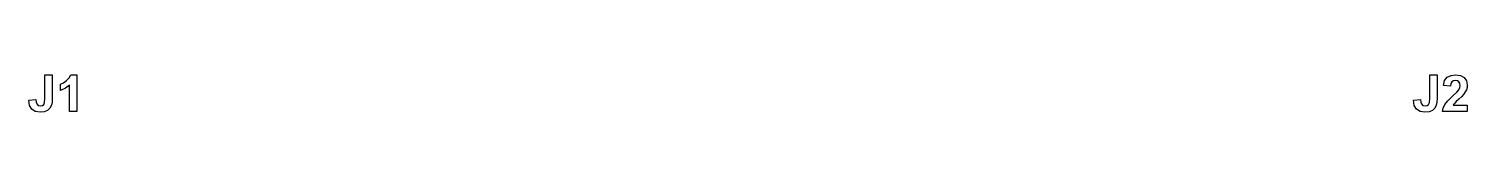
# Model space of a CAD drawing. Header units: millimetres. Extents: x -10.4 to 75.6, y -1.1 to 1.1.
import ezdxf

# ---------------------------------------------------------------- set-up
doc = ezdxf.new("R2010")
doc.units = ezdxf.units.MM

msp = doc.modelspace()

# ---------------------------------------------------------------- linework, layer by layer
for points in [[(-9.468, 1.1), (-9.0252, 1.1), (-9.0252, -0.2927), (-9.0372, -0.5342), (-9.0732, -0.7129), (-9.1642, -0.8861), (-9.3076, -1.0212), (-9.5041, -1.1084), (-9.7547, -1.1375), (-10.0429, -1.092), (-10.2561, -0.9554), (-10.388, -0.7303), (-10.4333, -0.42), (-10.0145, -0.3719), (-9.9967, -0.5334), (-9.9588, -0.6394), (-9.868, -0.7281), (-9.7398, -0.7576), (-9.6128, -0.7365), (-9.5295, -0.6731), (-9.4834, -0.5426), (-9.468, -0.321)], [(-7.5667, -1.1), (-7.9884, -1.1), (-7.9884, 0.4891), (-8.2404, 0.3012), (-8.5334, 0.1698), (-8.5334, 0.5525), (-8.3612, 0.6306), (-8.1747, 0.7571), (-8.0115, 0.9205), (-7.9091, 1.1091), (-7.5667, 1.1091)], [(73.3594, 1.1), (73.8021, 1.1), (73.8021, -0.2927), (73.7901, -0.5342), (73.7541, -0.7129), (73.6631, -0.8861), (73.5198, -1.0212), (73.3232, -1.1084), (73.0726, -1.1375), (72.7845, -1.092), (72.5713, -0.9554), (72.4393, -0.7303), (72.3941, -0.42), (72.8128, -0.3719), (72.8306, -0.5334), (72.8685, -0.6394), (72.9593, -0.7281), (73.0875, -0.7576), (73.2146, -0.7365), (73.2979, -0.6731), (73.344, -0.5426), (73.3594, -0.321)], [(75.6059, -0.7081), (75.6059, -1.1), (74.1273, -1.1), (74.1753, -0.8835), (74.2713, -0.6788), (74.45, -0.4476), (74.7458, -0.1515), (74.9759, 0.0713), (75.0954, 0.2087), (75.1606, 0.3386), (75.1824, 0.467), (75.1634, 0.5915), (75.1065, 0.6836), (75.0166, 0.7405), (74.8976, 0.7595), (74.779, 0.7396), (74.6872, 0.6798), (74.6259, 0.5741), (74.5974, 0.4157), (74.1772, 0.4579), (74.2548, 0.7569), (74.4125, 0.9574), (74.6355, 1.0712), (74.9077, 1.1091), (75.1987, 1.0652), (75.4196, 0.9334), (75.5594, 0.7366), (75.6059, 0.4968), (75.5926, 0.3519), (75.5526, 0.2139), (75.4837, 0.0764), (75.3836, -0.0675), (75.2764, -0.1865), (75.1074, -0.3484), (74.9443, -0.5007), (74.8544, -0.5914), (74.8065, -0.6506), (74.7684, -0.7081)]]:
    msp.add_lwpolyline(points, close=True)

doc.saveas('drawing.dxf')
